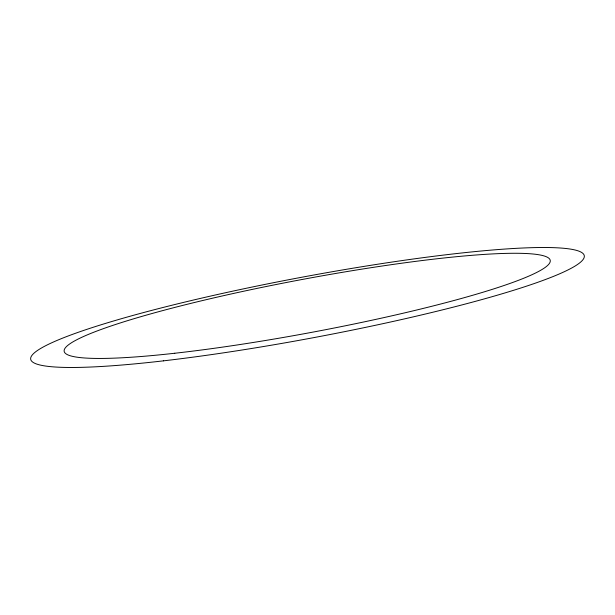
<?xml version="1.0" encoding="UTF-8"?>
<svg xmlns="http://www.w3.org/2000/svg" width="615" height="615" viewBox="0 0 615 615"><rect width="100%" height="100%" fill="white"/><g stroke="black" fill="none" stroke-linecap="round" stroke-linejoin="round"><path stroke-width="0.92" d="M163.421 360.851A281.593 30.781 -10.6 0 0 584.25 257.07A281.593 30.781 -10.6 0 0 174.775 304.54A281.593 30.781 -10.6 0 0 163.421 360.851M174.768 353.248A247.261 26.86 -10.6 0 0 549.941 262.421A247.261 26.86 -10.6 0 0 196.831 301.919A247.261 26.86 -10.6 0 0 174.768 353.248"/></g></svg>
